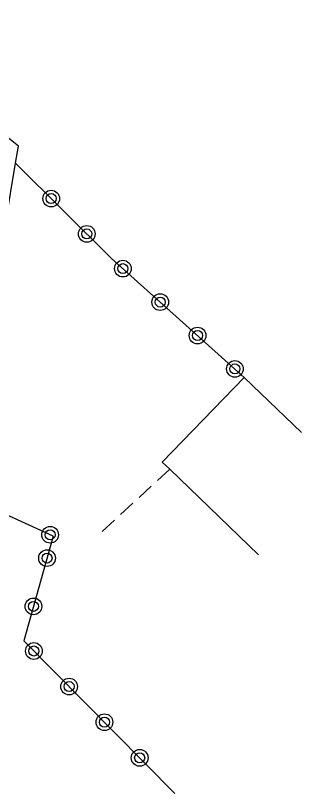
# Model space of a CAD drawing. Header units: millimetres. Extents: x 216000 to 217000, y 109000 to 110001.
# Drawn here: x 216216.19 to 216224.74, y 109343.54 to 109366.82 of the extents above; entities that cross this region are included whole.
import ezdxf

# ---------------------------------------------------------------- set-up
doc = ezdxf.new("R2010")
doc.units = ezdxf.units.MM
doc.linetypes.add('DASHED', pattern=[0.75, 0.5, -0.25])
doc.layers.get('0').update_dxf_attribs({"linetype": 'CONTINUOUS'})
for name, color, linetype in [('W0101', 7, 'CONTINUOUS'), ('W0104', 1, 'CONTINUOUS'), ('W0112', 1, 'DASHED'), ('W0323', 7, 'CONTINUOUS')]:
    doc.layers.add(name, color=color, linetype=linetype)

# ---------------------------------------------------------------- blocks, each defined once
blk = doc.blocks.new('t323o')
at = {"color": 0, "linetype": 'Continuous'}
for radius in [0.25, 0.15]:
    blk.add_circle((0, 0), radius, dxfattribs=at)

msp = doc.modelspace()

# ---------------------------------------------------------------- linework, layer by layer
at = {"layer": 'W0101'}
msp.add_lwpolyline([(216212.393, 109351.185), (216213.034, 109352.915), (216215.895, 109360.641), (216216.188, 109362.398), (216216.274, 109362.913), (216211.38, 109366.819)], dxfattribs=at)
at = {"layer": 'W0104'}
msp.add_lwpolyline([(216223.457, 109350.682), (216220.8, 109353.239), (216220.573, 109353.457), (216223.031, 109355.991), (216224.74, 109354.346)], dxfattribs=at)
at = {"layer": 'W0112'}
msp.add_lwpolyline([(216220.8, 109353.239), (216218.61, 109351.222)], dxfattribs=at)
at = {"layer": 'W0323'}
for points in [[(216223.031, 109355.991), (216219.061, 109359.546), (216216.188, 109362.398)], [(216217.313, 109351.239), (216215.145, 109352.224), (216213.034, 109352.915)], [(216217.313, 109351.239), (216216.431, 109348.108), (216220.956, 109343.539)]]:
    msp.add_lwpolyline(points, dxfattribs=at)

# ---------------------------------------------------------------- block references
for p, rotation in [((216217.253, 109361.341), 135.2101669821814), ((216218.317, 109360.284), 135.2101669821814), ((216219.398, 109359.245), 138.1566360102099), ((216220.515, 109358.244), 138.1566360102099), ((216221.632, 109357.243), 138.1566360102099), ((216222.75, 109356.243), 138.1566360102099), ((216217.22, 109351.281), 155.5660017377005), ((216217.128, 109350.582), 254.2675176329826), ((216216.721, 109349.138), 254.2675176329826), ((216216.734, 109347.802), 314.721711460249), ((216217.789, 109346.737), 314.721711460249), ((216218.845, 109345.671), 314.721711460249), ((216219.9, 109344.605), 314.721711460249)]:
    msp.add_blockref('t323o', p, dxfattribs=dict(at, rotation=rotation))

doc.saveas('drawing.dxf')
